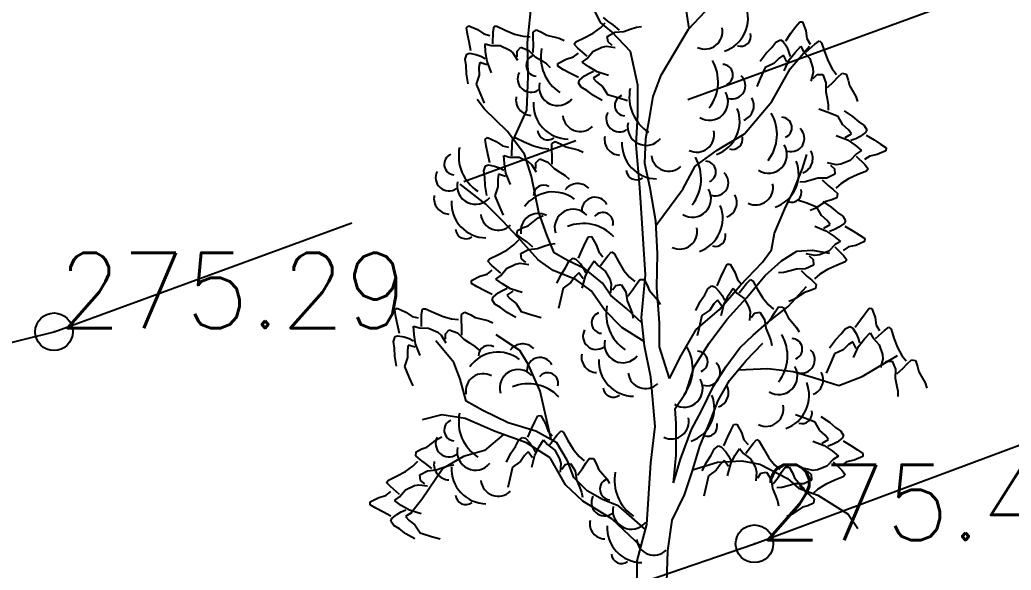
# Model space of a CAD drawing. Header units: millimetres. Extents: x 524954 to 526204, y 9523489 to 9524010.
# Drawn here: x 525501.4 to 525514.59, y 9523664.84 to 9523672.16 of the extents above; entities that cross this region are included whole.
import ezdxf

# ---------------------------------------------------------------- set-up
doc = ezdxf.new("R2010")
doc.units = ezdxf.units.MM
doc.header["$PDMODE"] = 32
doc.header["$PDSIZE"] = 0.5
doc.linetypes.add('ACAD_ISO12W100', pattern=[21, 12, -3, 0, -3, 0, -3])
doc.linetypes.add('AXES2', pattern=[28.575, 19.05, -3.175, 3.175, -3.175])
for name, color, linetype in [('Arbre', 34, 'ACAD_ISO12W100'), ('Axe_Route_Existante', 1, 'AXES2'), ('Bord_Route_Existante', 6, 'Continuous'), ('TopoAlt', 3, 'Continuous'), ('TOPOJIS', 7, 'Continuous')]:
    doc.layers.add(name, color=color, linetype=linetype)
doc.layers.add('Bord_Route_Existante_POLY3D', color=6, linetype='Continuous', plot=False)
doc.styles.add('Simplex 1.0', font='Simplex.shx', dxfattribs={"width": 0.99, "height": 1})

# ---------------------------------------------------------------- blocks, each defined once
blk = doc.blocks.new('TCPOINT M')
at = {"color": 0}
blk.add_point((0, 0), dxfattribs=at)
at = {"layer": 'TopoAlt', "style": 'Simplex 1.0', "width": 0.99}
blk.add_attdef('ALT', (0.15, 0.15), '', height=1, dxfattribs=at)
blk = doc.blocks.new('v088')
at = {"linetype": 'Continuous'}
for p, q in [((0.345, 10.122), (0.269, 10.614)), ((-1.806, 9.931), (-1.749, 10.491)), ((-0.835, 10.2), (-0.991, 10.52)), ((0.336, 10.112), (0.634, 10.429)), ((-0.683, 10.078), (-0.835, 10.2)), ((-0.435, 9.816), (-0.683, 10.078)), ((0.168, 9.829), (0.336, 10.112)), ((-1.797, 9.483), (-1.806, 9.931)), ((-0.339, 9.37), (-0.435, 9.816)), ((-0.025, 9.501), (0.168, 9.829)), ((1.69, 9.587), (1.945, 9.885)), ((-0.131, 9.219), (-0.025, 9.501)), ((1.444, 9.153), (1.69, 9.587)), ((-1.812, 9.035), (-1.797, 9.483)), ((-0.337, 8.979), (-0.339, 9.37)), ((-2.378, 9.048), (-2.474, 9.177)), ((-0.186, 8.901), (-0.131, 9.219)), ((1.08, 8.722), (1.444, 9.153)), ((-2.074, 8.756), (-2.378, 9.048)), ((-1.992, 8.647), (-1.812, 9.035)), ((-0.36, 8.574), (-0.337, 8.979)), ((-0.231, 8.658), (-0.186, 8.901)), ((-1.843, 8.45), (-2.074, 8.756)), ((0.718, 8.503), (1.08, 8.722)), ((-0.311, 8.009), (-0.36, 8.574)), ((-0.243, 8.328), (-0.231, 8.658)), ((-1.75, 8.153), (-1.843, 8.45)), ((0.424, 8.292), (0.718, 8.503)), ((1.855, 8.26), (1.913, 8.447)), ((-0.174, 8), (-0.243, 8.328)), ((0.262, 7.984), (0.424, 8.292)), ((1.736, 7.971), (1.855, 8.26)), ((-2.358, 7.786), (-2.7, 8.052)), ((-1.653, 7.676), (-1.75, 8.153)), ((-0.274, 7.463), (-0.311, 8.009)), ((-0.096, 7.56), (-0.174, 8)), ((-0.093, 7.509), (0.262, 7.984)), ((1.617, 7.726), (1.736, 7.971)), ((-2.129, 7.554), (-2.358, 7.786)), ((-1.547, 7.38), (-1.653, 7.676)), ((1.481, 7.4), (1.617, 7.726)), ((-1.932, 7.347), (-2.129, 7.554)), ((-0.075, 7.131), (-0.096, 7.56)), ((-0.237, 6.848), (-0.274, 7.463)), ((1.442, 7.181), (1.481, 7.4)), ((-1.665, 7.048), (-1.932, 7.347)), ((-1.449, 7.14), (-1.547, 7.38)), ((-1.266, 7.031), (-1.449, 7.14)), ((-0.084, 6.677), (-0.075, 7.131)), ((1.321, 7.017), (1.442, 7.181)), ((1.575, 7.035), (1.778, 7.163)), ((1.778, 7.163), (1.983, 7.174)), ((1.983, 7.174), (2.214, 7.135)), ((-1.463, 6.903), (-1.665, 7.048)), ((-1.047, 6.93), (-1.266, 7.031)), ((1.023, 6.706), (1.321, 7.017)), ((1.356, 6.837), (1.575, 7.035)), ((-1.162, 6.785), (-1.463, 6.903)), ((-0.806, 6.736), (-1.047, 6.93)), ((-0.96, 6.634), (-1.162, 6.785)), ((-0.697, 6.571), (-0.806, 6.736)), ((-0.287, 6.281), (-0.237, 6.848)), ((1.107, 6.54), (1.356, 6.837)), ((-0.78, 6.382), (-0.96, 6.634)), ((-0.049, 6.211), (-0.084, 6.677)), ((0.743, 6.383), (1.023, 6.706)), ((1.663, 6.427), (1.906, 6.693)), ((-0.488, 6.401), (-0.697, 6.571)), ((0.846, 6.255), (1.107, 6.54)), ((-0.551, 6.145), (-0.78, 6.382)), ((-0.279, 6.204), (-0.488, 6.401)), ((0.438, 6.122), (0.743, 6.383)), ((1.381, 6.204), (1.663, 6.427)), ((-0.248, 5.902), (-0.287, 6.281)), ((-0.049, 5.888), (-0.049, 6.211)), ((0.61, 5.939), (0.846, 6.255)), ((1.198, 6.044), (1.381, 6.204)), ((-0.254, 5.961), (-0.551, 6.145)), ((0.24, 5.776), (0.438, 6.122)), ((-2.787, 5.681), (-3.023, 5.969)), ((-1.907, 5.843), (-2.222, 6.048)), ((0.411, 5.624), (0.61, 5.939)), ((1.021, 5.879), (1.198, 6.044)), ((1.1, 5.706), (1.325, 5.941)), ((-1.791, 5.652), (-1.907, 5.843)), ((-0.165, 5.487), (-0.248, 5.902)), ((0.085, 5.468), (-0.049, 5.888)), ((0.834, 5.626), (1.021, 5.879)), ((-2.701, 5.459), (-2.787, 5.681)), ((0.085, 5.468), (0.24, 5.776)), ((0.881, 5.441), (1.1, 5.706)), ((2.646, 5.496), (3.119, 5.774)), ((-1.635, 5.301), (-1.791, 5.652)), ((0.306, 5.286), (0.411, 5.624)), ((0.671, 5.368), (0.834, 5.626)), ((1.001, 5.586), (1.394, 5.601)), ((1.394, 5.601), (1.731, 5.564)), ((1.731, 5.564), (2, 5.483)), ((-2.621, 5.169), (-2.701, 5.459)), ((-0.107, 4.829), (-0.165, 5.487)), ((0.731, 5.176), (0.881, 5.441)), ((2, 5.483), (2.338, 5.378)), ((2.338, 5.378), (2.646, 5.496)), ((-1.559, 4.967), (-1.635, 5.301)), ((0.161, 5.071), (0.306, 5.286)), ((0.51, 5.041), (0.671, 5.368)), ((-2.4, 5.043), (-2.621, 5.169)), ((0.619, 4.888), (0.731, 5.176)), ((-2.061, 4.882), (-2.4, 5.043)), ((0.172, 4.872), (0.161, 5.071)), ((0.379, 4.79), (0.51, 5.041)), ((-2.946, 4.988), (-3.206, 4.92)), ((-2.634, 4.938), (-2.946, 4.988)), ((-2.233, 4.766), (-2.634, 4.938)), ((-1.692, 4.771), (-2.061, 4.882)), ((-1.492, 4.659), (-1.559, 4.967)), ((0.489, 4.568), (0.619, 4.888)), ((-1.819, 4.613), (-2.233, 4.766)), ((-1.415, 4.615), (-1.692, 4.771)), ((-0.166, 4.349), (-0.107, 4.829)), ((0.174, 4.45), (0.172, 4.872)), ((0.231, 4.395), (0.379, 4.79)), ((-2.123, 4.725), (-2.377, 4.514)), ((-2.377, 4.514), (-2.655, 4.434)), ((-1.504, 4.415), (-1.819, 4.613)), ((-1.273, 4.376), (-1.415, 4.615)), ((0.384, 4.23), (0.489, 4.568)), ((-2.655, 4.434), (-2.931, 4.273)), ((-1.298, 4.058), (-1.504, 4.415)), ((-1.188, 4.154), (-1.273, 4.376)), ((0.138, 4.082), (0.174, 4.45)), ((0.138, 4.082), (0.231, 4.395)), ((0.391, 4.253), (0.724, 4.355)), ((0.724, 4.355), (1.047, 4.375)), ((1.047, 4.375), (1.284, 4.33)), ((-2.931, 4.273), (-3.209, 3.863)), ((-0.217, 3.527), (-0.166, 4.349)), ((0.285, 3.923), (0.384, 4.23)), ((1.284, 4.33), (1.655, 4.138)), ((-1.01, 3.977), (-1.188, 4.154)), ((1.655, 4.138), (1.8, 4.011)), ((-1.069, 3.839), (-1.298, 4.058)), ((-0.808, 3.863), (-1.01, 3.977)), ((1.8, 4.011), (2.057, 3.917)), ((-3.209, 3.863), (-3.367, 3.667)), ((-0.685, 3.605), (-1.069, 3.839)), ((-0.589, 3.774), (-0.808, 3.863)), ((0.118, 3.584), (0.285, 3.923)), ((2.057, 3.917), (2.461, 3.664)), ((-0.234, 3.461), (-0.589, 3.774)), ((-0.294, 3.234), (-0.685, 3.605)), ((0.064, 3.179), (0.118, 3.584)), ((2.461, 3.664), (2.589, 3.474)), ((-0.344, 3.046), (-0.217, 3.527)), ((0.045, 2.625), (0.064, 3.179)), ((-0.352, 2.542), (-0.344, 3.046))]:
    blk.add_line(p, q, dxfattribs=at)
at = {"color": 3, "linetype": 'Continuous'}
for p, q in [((-2.616, 10.132), (-2.587, 10.158)), ((-2.587, 10.158), (-2.471, 10.107)), ((-0.836, 10.131), (-0.771, 10.198)), ((-0.735, 10.218), (-0.796, 10.268)), ((-0.666, 10.169), (-0.735, 10.218)), ((-0.583, 10.098), (-0.666, 10.169)), ((1.762, 10.142), (1.816, 10.212)), ((1.816, 10.212), (1.854, 10.208)), ((1.854, 10.208), (1.896, 10.089)), ((-2.603, 10.046), (-2.616, 10.132)), ((-2.583, 9.943), (-2.603, 10.046)), ((-2.471, 10.107), (-2.388, 10.049)), ((-2.388, 10.049), (-2.306, 10.03)), ((-2.264, 9.917), (-2.261, 10.077)), ((-2.261, 10.077), (-2.249, 10.151)), ((-2.249, 10.151), (-2.211, 10.152)), ((-2.211, 10.152), (-2.101, 10.101)), ((-2.101, 10.101), (-1.977, 10.047)), ((-1.977, 10.047), (-1.862, 10.018)), ((-1.731, 9.995), (-1.73, 10.074)), ((-1.73, 10.074), (-1.685, 10.105)), ((-1.685, 10.105), (-1.608, 10.069)), ((-1.608, 10.069), (-1.547, 10.033)), ((-1.547, 10.033), (-1.382, 9.994)), ((-1.051, 9.998), (-0.931, 10.06)), ((-0.931, 10.06), (-0.836, 10.131)), ((-0.743, 10.015), (-0.642, 10.071)), ((-0.642, 10.071), (-0.523, 10.083)), ((-0.523, 10.083), (-0.438, 10.113)), ((-0.438, 10.113), (-0.356, 10.14)), ((-0.356, 10.14), (-0.287, 10.149)), ((1.631, 9.958), (1.7, 10.058)), ((1.7, 10.058), (1.762, 10.142)), ((1.896, 10.089), (1.912, 9.989)), ((-2.558, 9.824), (-2.583, 9.943)), ((-2.368, 9.919), (-2.288, 9.897)), ((-2.362, 9.808), (-2.368, 9.919)), ((-2.288, 9.897), (-2.168, 9.895)), ((-2.168, 9.895), (-2.047, 9.839)), ((-1.862, 10.018), (-1.769, 10.01)), ((-1.725, 9.911), (-1.731, 9.995)), ((-1.728, 9.802), (-1.725, 9.911)), ((-1.382, 9.994), (-1.316, 9.963)), ((-1.184, 9.915), (-1.161, 9.945)), ((-1.134, 9.859), (-1.184, 9.915)), ((-1.161, 9.945), (-1.051, 9.998)), ((-0.734, 9.943), (-0.743, 10.015)), ((-0.677, 9.896), (-0.734, 9.943)), ((1.446, 9.869), (1.5, 9.939)), ((1.5, 9.939), (1.562, 9.969)), ((1.562, 9.969), (1.596, 9.95)), ((1.596, 9.95), (1.643, 9.877)), ((1.9, 9.808), (2.019, 9.915)), ((1.912, 9.989), (1.954, 9.915)), ((2.019, 9.915), (2.081, 9.958)), ((2.081, 9.958), (2.108, 9.931)), ((2.108, 9.931), (2.146, 9.815)), ((-2.634, 9.715), (-2.614, 9.781)), ((-2.614, 9.781), (-2.576, 9.793)), ((-2.576, 9.793), (-2.492, 9.777)), ((-2.492, 9.777), (-2.428, 9.754)), ((-2.342, 9.683), (-2.362, 9.808)), ((-2.047, 9.839), (-2, 9.799)), ((-2, 9.799), (-1.94, 9.7)), ((-1.944, 9.746), (-1.943, 9.82)), ((-1.943, 9.82), (-1.893, 9.873)), ((-1.893, 9.873), (-1.786, 9.83)), ((-1.786, 9.83), (-1.702, 9.745)), ((-1.192, 9.743), (-1.125, 9.794)), ((-1.012, 9.755), (-1.134, 9.859)), ((-1.011, 9.724), (-0.934, 9.816)), ((-0.934, 9.816), (-0.814, 9.874)), ((-0.814, 9.874), (-0.753, 9.886)), ((-0.753, 9.886), (-0.639, 9.87)), ((1.289, 9.685), (1.369, 9.792)), ((1.369, 9.792), (1.446, 9.869)), ((1.6, 9.765), (1.542, 9.727)), ((1.643, 9.677), (1.6, 9.765)), ((1.643, 9.877), (1.669, 9.815)), ((1.669, 9.815), (1.689, 9.75)), ((1.677, 9.704), (1.754, 9.804)), ((1.754, 9.804), (1.831, 9.885)), ((1.831, 9.885), (1.869, 9.812)), ((1.869, 9.812), (1.95, 9.723)), ((2.146, 9.815), (2.193, 9.689)), ((-2.621, 9.629), (-2.634, 9.715)), ((-2.617, 9.52), (-2.621, 9.629)), ((-2.439, 9.669), (-2.451, 9.601)), ((-2.346, 9.639), (-2.439, 9.669)), ((-2.428, 9.754), (-2.368, 9.723)), ((-2.283, 9.532), (-2.342, 9.683)), ((-1.702, 9.745), (-1.624, 9.699)), ((-1.624, 9.699), (-1.552, 9.652)), ((-1.552, 9.652), (-1.502, 9.604)), ((-1.402, 9.657), (-1.289, 9.715)), ((-1.401, 9.619), (-1.402, 9.657)), ((-1.289, 9.715), (-1.192, 9.743)), ((-1.079, 9.676), (-1.011, 9.724)), ((-0.989, 9.611), (-1.079, 9.676)), ((1.473, 9.658), (1.358, 9.604)), ((1.542, 9.727), (1.473, 9.658)), ((1.608, 9.558), (1.677, 9.704)), ((1.95, 9.723), (1.993, 9.596)), ((2.193, 9.689), (2.25, 9.585)), ((-2.595, 9.387), (-2.617, 9.52)), ((-2.448, 9.503), (-2.488, 9.382)), ((-2.451, 9.601), (-2.448, 9.503)), ((-1.325, 9.574), (-1.401, 9.619)), ((-1.233, 9.524), (-1.325, 9.574)), ((-1.125, 9.469), (-1.233, 9.524)), ((-1.047, 9.49), (-0.989, 9.525)), ((-0.88, 9.547), (-0.989, 9.611)), ((-0.989, 9.525), (-0.927, 9.553)), ((-0.848, 9.516), (-0.931, 9.463)), ((-0.726, 9.498), (-0.88, 9.547)), ((1.358, 9.604), (1.292, 9.458)), ((1.996, 9.535), (1.966, 9.423)), ((1.993, 9.596), (1.996, 9.535)), ((1.996, 9.458), (2.05, 9.508)), ((2.05, 9.508), (2.123, 9.508)), ((2.123, 9.508), (2.166, 9.4)), ((2.25, 9.585), (2.308, 9.512)), ((2.323, 9.473), (2.381, 9.527)), ((2.381, 9.527), (2.435, 9.515)), ((2.435, 9.515), (2.462, 9.435)), ((-2.488, 9.382), (-2.427, 9.234)), ((-1.128, 9.398), (-1.113, 9.435)), ((-1.089, 9.341), (-1.128, 9.398)), ((-1.113, 9.435), (-1.047, 9.49)), ((-0.931, 9.463), (-0.885, 9.411)), ((-0.885, 9.411), (-0.807, 9.351)), ((1.292, 9.458), (1.246, 9.35)), ((2.166, 9.4), (2.162, 9.281)), ((2.185, 9.338), (2.266, 9.412)), ((2.266, 9.412), (2.323, 9.473)), ((2.462, 9.435), (2.477, 9.365)), ((2.477, 9.365), (2.562, 9.219)), ((-2.427, 9.234), (-2.38, 9.127)), ((-1.014, 9.297), (-1.089, 9.341)), ((-0.927, 9.231), (-1.014, 9.297)), ((-0.807, 9.351), (-0.739, 9.244)), ((-0.739, 9.244), (-0.586, 9.198)), ((2.162, 9.281), (2.181, 9.192)), ((-0.81, 9.165), (-0.927, 9.231)), ((-0.586, 9.198), (-0.473, 9.166)), ((2.181, 9.192), (2.196, 9.108)), ((2.196, 9.108), (2.196, 9.038)), ((2.562, 9.219), (2.585, 9.15)), ((2.18, 9.009), (2.07, 9.048)), ((2.33, 8.953), (2.18, 9.009)), ((2.406, 9.027), (2.519, 8.953)), ((2.391, 8.841), (2.33, 8.953)), ((2.465, 8.776), (2.391, 8.841)), ((2.519, 8.953), (2.601, 8.881)), ((2.601, 8.881), (2.673, 8.832)), ((2.421, 8.673), (2.507, 8.721)), ((2.507, 8.721), (2.465, 8.776)), ((2.691, 8.737), (2.621, 8.686)), ((2.673, 8.832), (2.708, 8.773)), ((2.708, 8.773), (2.691, 8.737)), ((-2.366, 8.647), (-2.337, 8.672)), ((-2.353, 8.56), (-2.366, 8.647)), ((-2.337, 8.672), (-2.221, 8.621)), ((-2.221, 8.621), (-2.138, 8.563)), ((-2.014, 8.431), (-2.011, 8.592)), ((-2.011, 8.592), (-1.999, 8.665)), ((-1.999, 8.665), (-1.961, 8.666)), ((-1.961, 8.666), (-1.851, 8.615)), ((-1.851, 8.615), (-1.727, 8.562)), ((-1.481, 8.509), (-1.48, 8.588)), ((-1.48, 8.588), (-1.435, 8.619)), ((-1.435, 8.619), (-1.357, 8.583)), ((-1.357, 8.583), (-1.297, 8.547)), ((2.3, 8.701), (2.45, 8.641)), ((2.45, 8.641), (2.555, 8.57)), ((2.561, 8.655), (2.497, 8.632)), ((2.621, 8.686), (2.561, 8.655)), ((2.701, 8.703), (2.805, 8.64)), ((2.805, 8.64), (2.893, 8.584)), ((2.893, 8.584), (2.966, 8.534)), ((-2.333, 8.457), (-2.353, 8.56)), ((-2.308, 8.338), (-2.333, 8.457)), ((-2.138, 8.563), (-2.056, 8.544)), ((-1.727, 8.562), (-1.612, 8.532)), ((-1.612, 8.532), (-1.519, 8.524)), ((-1.475, 8.425), (-1.481, 8.509)), ((-1.297, 8.547), (-1.132, 8.508)), ((-1.132, 8.508), (-1.066, 8.477)), ((2.57, 8.455), (2.487, 8.369)), ((2.555, 8.57), (2.64, 8.498)), ((2.64, 8.498), (2.57, 8.455)), ((2.848, 8.446), (2.749, 8.424)), ((2.964, 8.496), (2.848, 8.446)), ((2.966, 8.534), (2.964, 8.496)), ((-2.118, 8.433), (-2.038, 8.411)), ((-2.112, 8.322), (-2.118, 8.433)), ((-2.092, 8.197), (-2.112, 8.322)), ((-2.038, 8.411), (-1.918, 8.409)), ((-1.918, 8.409), (-1.797, 8.353)), ((-1.797, 8.353), (-1.75, 8.313)), ((-1.75, 8.313), (-1.69, 8.215)), ((-1.694, 8.261), (-1.693, 8.334)), ((-1.693, 8.334), (-1.643, 8.387)), ((-1.643, 8.387), (-1.536, 8.344)), ((-1.536, 8.344), (-1.452, 8.259)), ((-1.478, 8.316), (-1.475, 8.425)), ((2.301, 8.311), (2.188, 8.335)), ((2.362, 8.319), (2.301, 8.311)), ((2.487, 8.369), (2.362, 8.319)), ((2.568, 8.425), (2.683, 8.312)), ((2.749, 8.424), (2.679, 8.378)), ((2.683, 8.312), (2.729, 8.254)), ((-2.384, 8.23), (-2.364, 8.296)), ((-2.371, 8.143), (-2.384, 8.23)), ((-2.364, 8.296), (-2.326, 8.308)), ((-2.326, 8.308), (-2.242, 8.291)), ((-2.242, 8.291), (-2.178, 8.268)), ((-2.189, 8.184), (-2.201, 8.115)), ((-2.096, 8.154), (-2.189, 8.184)), ((-2.178, 8.268), (-2.118, 8.237)), ((-2.033, 8.047), (-2.092, 8.197)), ((-1.452, 8.259), (-1.374, 8.213)), ((-1.374, 8.213), (-1.302, 8.166)), ((2.282, 8.183), (2.178, 8.134)), ((2.225, 8.306), (2.278, 8.256)), ((2.278, 8.256), (2.282, 8.183)), ((2.591, 8.179), (2.467, 8.125)), ((2.704, 8.225), (2.591, 8.179)), ((2.729, 8.254), (2.704, 8.225)), ((-2.367, 8.034), (-2.371, 8.143)), ((-2.201, 8.115), (-2.198, 8.017)), ((-1.302, 8.166), (-1.252, 8.118)), ((1.888, 8.085), (1.819, 8.08)), ((1.971, 8.105), (1.888, 8.085)), ((2.058, 8.13), (1.971, 8.105)), ((2.178, 8.134), (2.058, 8.13)), ((2.117, 8.111), (2.195, 8.035)), ((2.367, 8.061), (2.298, 7.999)), ((2.467, 8.125), (2.367, 8.061)), ((-2.345, 7.902), (-2.367, 8.034)), ((-2.198, 8.017), (-2.238, 7.897)), ((2.195, 8.035), (2.261, 7.981)), ((2.261, 7.981), (2.318, 7.927)), ((2.318, 7.927), (2.31, 7.872)), ((-2.238, 7.897), (-2.177, 7.749)), ((1.896, 7.802), (1.786, 7.841)), ((2.046, 7.746), (1.896, 7.802)), ((2.163, 7.821), (2.022, 7.727)), ((2.123, 7.82), (2.235, 7.746)), ((2.231, 7.841), (2.163, 7.821)), ((2.31, 7.872), (2.231, 7.841)), ((-2.177, 7.749), (-2.13, 7.641)), ((2.022, 7.727), (1.955, 7.7)), ((2.107, 7.634), (2.046, 7.746)), ((2.235, 7.746), (2.317, 7.675)), ((2.317, 7.675), (2.389, 7.625)), ((-1.797, 7.5), (-1.663, 7.603)), ((-1.663, 7.603), (-1.598, 7.634)), ((2.181, 7.57), (2.107, 7.634)), ((2.223, 7.514), (2.181, 7.57)), ((2.407, 7.53), (2.337, 7.479)), ((2.389, 7.625), (2.424, 7.566)), ((2.424, 7.566), (2.407, 7.53)), ((-1.945, 7.383), (-1.94, 7.438)), ((-1.94, 7.438), (-1.864, 7.475)), ((-1.864, 7.475), (-1.797, 7.5)), ((2.016, 7.494), (2.166, 7.434)), ((2.137, 7.467), (2.223, 7.514)), ((2.166, 7.434), (2.271, 7.363)), ((2.277, 7.448), (2.213, 7.425)), ((2.337, 7.479), (2.277, 7.448)), ((2.417, 7.496), (2.521, 7.433)), ((2.521, 7.433), (2.609, 7.377)), ((-1.985, 7.246), (-1.92, 7.313)), ((-1.884, 7.333), (-1.945, 7.383)), ((-1.815, 7.284), (-1.884, 7.333)), ((-1.732, 7.213), (-1.815, 7.284)), ((-1.587, 7.228), (-1.505, 7.255)), ((-1.505, 7.255), (-1.436, 7.264)), ((-1.078, 7.18), (-1.034, 7.275)), ((-1.034, 7.275), (-0.994, 7.353)), ((-0.994, 7.353), (-0.955, 7.356)), ((-0.955, 7.356), (-0.891, 7.247)), ((2.271, 7.363), (2.357, 7.292)), ((2.357, 7.292), (2.286, 7.249)), ((2.68, 7.289), (2.564, 7.239)), ((2.609, 7.377), (2.682, 7.328)), ((2.682, 7.328), (2.68, 7.289)), ((-2.2, 7.113), (-2.081, 7.175)), ((-2.081, 7.175), (-1.985, 7.246)), ((-1.892, 7.13), (-1.791, 7.186)), ((-1.883, 7.058), (-1.892, 7.13)), ((-1.791, 7.186), (-1.672, 7.198)), ((-1.672, 7.198), (-1.587, 7.228)), ((-1.128, 7.069), (-1.078, 7.18)), ((-0.891, 7.247), (-0.858, 7.151)), ((-0.858, 7.151), (-0.802, 7.088)), ((-0.738, 7.1), (-0.686, 7.153)), ((-0.686, 7.153), (-0.654, 7.131)), ((-0.654, 7.131), (-0.595, 7.025)), ((2.018, 7.104), (1.904, 7.128)), ((2.203, 7.162), (2.079, 7.112)), ((2.286, 7.249), (2.203, 7.162)), ((2.284, 7.218), (2.399, 7.105)), ((2.465, 7.218), (2.395, 7.171)), ((2.564, 7.239), (2.465, 7.218)), ((-2.333, 7.03), (-2.31, 7.06)), ((-2.283, 6.974), (-2.333, 7.03)), ((-2.31, 7.06), (-2.2, 7.113)), ((-1.963, 6.989), (-1.902, 7.001)), ((-1.902, 7.001), (-1.788, 6.985)), ((-1.826, 7.011), (-1.883, 7.058)), ((-1.293, 6.947), (-1.253, 7.025)), ((-1.253, 7.025), (-1.198, 7.067)), ((-1.198, 7.067), (-1.16, 7.055)), ((-1.16, 7.055), (-1.101, 6.992)), ((-1.101, 6.992), (-1.063, 6.936)), ((-0.978, 6.941), (-0.918, 7.034)), ((-0.918, 7.034), (-0.866, 6.97)), ((-0.835, 6.972), (-0.738, 7.1)), ((-0.595, 7.025), (-0.526, 6.909)), ((0.853, 6.987), (0.891, 6.991)), ((0.891, 6.991), (0.955, 6.881)), ((1.941, 7.1), (1.994, 7.049)), ((1.994, 7.049), (1.999, 6.976)), ((2.079, 7.112), (2.018, 7.104)), ((2.42, 7.018), (2.307, 6.972)), ((2.399, 7.105), (2.445, 7.047)), ((2.445, 7.047), (2.42, 7.018)), ((-2.439, 6.83), (-2.342, 6.858)), ((-2.342, 6.858), (-2.275, 6.909)), ((-2.161, 6.87), (-2.283, 6.974)), ((-2.161, 6.839), (-2.083, 6.931)), ((-2.083, 6.931), (-1.963, 6.989)), ((-1.354, 6.857), (-1.293, 6.947)), ((-1.122, 6.874), (-1.172, 6.826)), ((-1.064, 6.795), (-1.122, 6.874)), ((-1.063, 6.936), (-1.032, 6.875)), ((-1.035, 6.828), (-0.978, 6.941)), ((-0.866, 6.97), (-0.77, 6.898)), ((-0.77, 6.898), (-0.705, 6.781)), ((-0.526, 6.909), (-0.45, 6.818)), ((0.768, 6.815), (0.813, 6.909)), ((0.813, 6.909), (0.853, 6.987)), ((0.955, 6.881), (0.989, 6.786)), ((1.604, 6.878), (1.535, 6.874)), ((1.688, 6.899), (1.604, 6.878)), ((1.775, 6.923), (1.688, 6.899)), ((1.894, 6.927), (1.775, 6.923)), ((1.834, 6.904), (1.912, 6.828)), ((1.999, 6.976), (1.894, 6.927)), ((2.184, 6.918), (2.084, 6.854)), ((2.307, 6.972), (2.184, 6.918)), ((-2.551, 6.772), (-2.439, 6.83)), ((-2.55, 6.734), (-2.551, 6.772)), ((-2.475, 6.689), (-2.55, 6.734)), ((-2.228, 6.791), (-2.161, 6.839)), ((-2.138, 6.726), (-2.228, 6.791)), ((-1.413, 6.737), (-1.354, 6.857)), ((-1.227, 6.745), (-1.33, 6.67)), ((-1.172, 6.826), (-1.227, 6.745)), ((-1.076, 6.671), (-1.035, 6.828)), ((-0.705, 6.781), (-0.69, 6.721)), ((-0.45, 6.818), (-0.379, 6.757)), ((-0.357, 6.722), (-0.31, 6.785)), ((-0.31, 6.785), (-0.255, 6.784)), ((-0.255, 6.784), (-0.214, 6.71)), ((0.719, 6.703), (0.768, 6.815)), ((0.989, 6.786), (1.044, 6.722)), ((1.011, 6.606), (1.108, 6.734)), ((1.108, 6.734), (1.161, 6.787)), ((1.161, 6.787), (1.192, 6.766)), ((1.192, 6.766), (1.252, 6.66)), ((1.912, 6.828), (1.977, 6.774)), ((1.977, 6.774), (2.034, 6.72)), ((2.084, 6.854), (2.014, 6.792)), ((-2.383, 6.639), (-2.475, 6.689)), ((-2.274, 6.584), (-2.383, 6.639)), ((-2.262, 6.55), (-2.196, 6.606)), ((-2.196, 6.606), (-2.138, 6.64)), ((-2.029, 6.662), (-2.138, 6.726)), ((-2.138, 6.64), (-2.076, 6.668)), ((-1.998, 6.632), (-2.08, 6.578)), ((-1.875, 6.613), (-2.029, 6.662)), ((-1.33, 6.67), (-1.367, 6.514)), ((-0.69, 6.721), (-0.699, 6.606)), ((-0.675, 6.646), (-0.632, 6.705)), ((-0.632, 6.705), (-0.56, 6.719)), ((-0.56, 6.719), (-0.498, 6.621)), ((-0.498, 6.621), (-0.48, 6.503)), ((-0.468, 6.564), (-0.402, 6.651)), ((-0.402, 6.651), (-0.357, 6.722)), ((-0.214, 6.71), (-0.186, 6.645)), ((-0.186, 6.645), (-0.075, 6.517)), ((0.554, 6.582), (0.594, 6.66)), ((0.594, 6.66), (0.649, 6.702)), ((0.649, 6.702), (0.686, 6.689)), ((0.686, 6.689), (0.745, 6.626)), ((0.745, 6.626), (0.783, 6.571)), ((0.868, 6.575), (0.929, 6.669)), ((0.929, 6.669), (0.98, 6.604)), ((0.98, 6.604), (1.076, 6.532)), ((1.252, 6.66), (1.321, 6.544)), ((1.879, 6.614), (1.738, 6.52)), ((1.947, 6.634), (1.879, 6.614)), ((2.026, 6.666), (1.947, 6.634)), ((2.034, 6.72), (2.026, 6.666)), ((-2.277, 6.513), (-2.262, 6.55)), ((-2.238, 6.456), (-2.277, 6.513)), ((-2.08, 6.578), (-2.034, 6.526)), ((-2.034, 6.526), (-1.957, 6.466)), ((-1.957, 6.466), (-1.888, 6.359)), ((-1.367, 6.514), (-1.392, 6.4)), ((-0.48, 6.503), (-0.444, 6.419)), ((-0.075, 6.517), (-0.04, 6.453)), ((0.433, 6.371), (0.493, 6.492)), ((0.493, 6.492), (0.554, 6.582)), ((0.724, 6.509), (0.675, 6.46)), ((0.782, 6.43), (0.724, 6.509)), ((0.771, 6.306), (0.811, 6.463)), ((0.783, 6.571), (0.814, 6.51)), ((0.811, 6.463), (0.868, 6.575)), ((1.076, 6.532), (1.141, 6.416)), ((1.321, 6.544), (1.397, 6.452)), ((1.738, 6.52), (1.671, 6.493)), ((-3.568, 6.377), (-3.539, 6.402)), ((-3.555, 6.29), (-3.568, 6.377)), ((-3.539, 6.402), (-3.423, 6.351)), ((-3.423, 6.351), (-3.34, 6.294)), ((-3.213, 6.322), (-3.201, 6.396)), ((-3.201, 6.396), (-3.163, 6.397)), ((-3.163, 6.397), (-3.053, 6.346)), ((-3.053, 6.346), (-2.929, 6.292)), ((-2.682, 6.318), (-2.637, 6.35)), ((-2.637, 6.35), (-2.56, 6.314)), ((-2.163, 6.412), (-2.238, 6.456)), ((-2.076, 6.346), (-2.163, 6.412)), ((-1.959, 6.28), (-2.076, 6.346)), ((-1.888, 6.359), (-1.735, 6.313)), ((-0.444, 6.419), (-0.414, 6.339)), ((-0.414, 6.339), (-0.401, 6.271)), ((0.62, 6.379), (0.516, 6.305)), ((0.675, 6.46), (0.62, 6.379)), ((1.141, 6.416), (1.157, 6.356)), ((1.157, 6.356), (1.147, 6.241)), ((1.171, 6.28), (1.215, 6.339)), ((1.215, 6.339), (1.286, 6.353)), ((1.286, 6.353), (1.348, 6.255)), ((1.397, 6.452), (1.467, 6.391)), ((1.444, 6.285), (1.489, 6.356)), ((1.489, 6.356), (1.536, 6.42)), ((1.536, 6.42), (1.591, 6.419)), ((1.591, 6.419), (1.633, 6.344)), ((1.633, 6.344), (1.661, 6.279)), ((2.623, 6.25), (2.685, 6.334)), ((2.685, 6.334), (2.739, 6.404)), ((2.739, 6.404), (2.777, 6.4)), ((2.777, 6.4), (2.82, 6.28)), ((-3.535, 6.188), (-3.555, 6.29)), ((-3.34, 6.294), (-3.258, 6.275)), ((-3.216, 6.161), (-3.213, 6.322)), ((-2.929, 6.292), (-2.814, 6.263)), ((-2.814, 6.263), (-2.721, 6.255)), ((-2.683, 6.24), (-2.682, 6.318)), ((-2.677, 6.155), (-2.683, 6.24)), ((-2.56, 6.314), (-2.499, 6.278)), ((-2.499, 6.278), (-2.334, 6.239)), ((-2.334, 6.239), (-2.268, 6.208)), ((-1.735, 6.313), (-1.622, 6.281)), ((0.516, 6.305), (0.479, 6.149)), ((1.348, 6.255), (1.367, 6.137)), ((1.378, 6.198), (1.444, 6.285)), ((1.661, 6.279), (1.771, 6.151)), ((2.554, 6.15), (2.623, 6.25)), ((2.82, 6.28), (2.835, 6.18)), ((-3.51, 6.069), (-3.535, 6.188)), ((-3.32, 6.164), (-3.24, 6.142)), ((-3.314, 6.053), (-3.32, 6.164)), ((-3.24, 6.142), (-3.121, 6.14)), ((-3.121, 6.14), (-2.999, 6.083)), ((-2.999, 6.083), (-2.952, 6.044)), ((-2.895, 6.065), (-2.845, 6.118)), ((-2.845, 6.118), (-2.738, 6.075)), ((-2.738, 6.075), (-2.654, 5.99)), ((-2.68, 6.046), (-2.677, 6.155)), ((0.479, 6.149), (0.454, 6.035)), ((1.367, 6.137), (1.402, 6.054)), ((1.771, 6.151), (1.807, 6.088)), ((2.37, 6.061), (2.423, 6.13)), ((2.423, 6.13), (2.485, 6.161)), ((2.485, 6.161), (2.52, 6.142)), ((2.52, 6.142), (2.566, 6.069)), ((2.566, 6.069), (2.593, 6.007)), ((2.677, 5.996), (2.754, 6.077)), ((2.754, 6.077), (2.793, 6.004)), ((2.823, 6), (2.943, 6.107)), ((2.835, 6.18), (2.877, 6.107)), ((2.943, 6.107), (3.004, 6.15)), ((3.004, 6.15), (3.031, 6.123)), ((3.031, 6.123), (3.07, 6.007)), ((-3.586, 5.96), (-3.566, 6.026)), ((-3.573, 5.874), (-3.586, 5.96)), ((-3.566, 6.026), (-3.528, 6.038)), ((-3.528, 6.038), (-3.444, 6.022)), ((-3.444, 6.022), (-3.38, 5.999)), ((-3.38, 5.999), (-3.32, 5.968)), ((-3.294, 5.928), (-3.314, 6.053)), ((-2.952, 6.044), (-2.892, 5.945)), ((-2.896, 5.991), (-2.895, 6.065)), ((-2.654, 5.99), (-2.576, 5.943)), ((-2.576, 5.943), (-2.504, 5.896)), ((1.402, 6.054), (1.433, 5.974)), ((1.433, 5.974), (1.446, 5.906)), ((2.212, 5.877), (2.293, 5.984)), ((2.293, 5.984), (2.37, 6.061)), ((2.523, 5.957), (2.466, 5.919)), ((2.566, 5.869), (2.523, 5.957)), ((2.593, 6.007), (2.612, 5.942)), ((2.6, 5.896), (2.677, 5.996)), ((2.793, 6.004), (2.873, 5.915)), ((3.07, 6.007), (3.116, 5.88)), ((-3.57, 5.765), (-3.573, 5.874)), ((-3.392, 5.914), (-3.403, 5.846)), ((-3.403, 5.846), (-3.4, 5.748)), ((-3.298, 5.884), (-3.392, 5.914)), ((-3.235, 5.777), (-3.294, 5.928)), ((-2.504, 5.896), (-2.454, 5.849)), ((2.396, 5.85), (2.281, 5.796)), ((2.466, 5.919), (2.396, 5.85)), ((2.531, 5.75), (2.6, 5.896)), ((2.873, 5.915), (2.916, 5.788)), ((3.116, 5.88), (3.173, 5.777)), ((-3.547, 5.632), (-3.57, 5.765)), ((-3.4, 5.748), (-3.44, 5.627)), ((2.281, 5.796), (2.216, 5.65)), ((2.92, 5.727), (2.889, 5.615)), ((2.916, 5.788), (2.92, 5.727)), ((2.92, 5.65), (2.973, 5.7)), ((2.973, 5.7), (3.047, 5.7)), ((3.047, 5.7), (3.089, 5.592)), ((3.173, 5.777), (3.231, 5.703)), ((3.247, 5.665), (3.304, 5.719)), ((3.304, 5.719), (3.358, 5.707)), ((3.358, 5.707), (3.385, 5.627)), ((-3.44, 5.627), (-3.379, 5.479)), ((2.216, 5.65), (2.169, 5.542)), ((3.089, 5.592), (3.085, 5.473)), ((3.108, 5.53), (3.189, 5.603)), ((3.189, 5.603), (3.247, 5.665)), ((3.385, 5.627), (3.4, 5.557)), ((3.4, 5.557), (3.485, 5.411)), ((-3.379, 5.479), (-3.332, 5.372)), ((3.085, 5.473), (3.104, 5.384)), ((3.485, 5.411), (3.508, 5.342)), ((3.104, 5.384), (3.12, 5.3)), ((3.12, 5.3), (3.12, 5.23)), ((-1.751, 4.8), (-1.707, 4.895)), ((-1.707, 4.895), (-1.667, 4.973)), ((-1.667, 4.973), (-1.628, 4.976)), ((-1.628, 4.976), (-1.564, 4.867)), ((1.872, 4.946), (1.762, 4.985)), ((2.022, 4.89), (1.872, 4.946)), ((2.083, 4.778), (2.022, 4.89)), ((2.099, 4.964), (2.211, 4.89)), ((2.211, 4.89), (2.293, 4.818)), ((-1.801, 4.689), (-1.751, 4.8)), ((-1.564, 4.867), (-1.531, 4.771)), ((-1.531, 4.771), (-1.475, 4.707)), ((-1.411, 4.72), (-1.359, 4.773)), ((-1.359, 4.773), (-1.327, 4.751)), ((-1.327, 4.751), (-1.268, 4.645)), ((0.855, 4.685), (0.899, 4.779)), ((0.899, 4.779), (0.939, 4.857)), ((0.939, 4.857), (0.978, 4.861)), ((0.978, 4.861), (1.042, 4.751)), ((1.042, 4.751), (1.075, 4.656)), ((2.157, 4.714), (2.083, 4.778)), ((2.293, 4.818), (2.365, 4.769)), ((2.365, 4.769), (2.4, 4.71)), ((-3.143, 4.557), (-3.01, 4.66)), ((-3.01, 4.66), (-2.944, 4.692)), ((-1.966, 4.567), (-1.926, 4.645)), ((-1.926, 4.645), (-1.871, 4.687)), ((-1.871, 4.687), (-1.833, 4.675)), ((-1.833, 4.675), (-1.774, 4.612)), ((-1.651, 4.561), (-1.591, 4.654)), ((-1.591, 4.654), (-1.539, 4.59)), ((-1.508, 4.592), (-1.411, 4.72)), ((-1.268, 4.645), (-1.199, 4.529)), ((0.805, 4.573), (0.855, 4.685)), ((1.075, 4.656), (1.131, 4.592)), ((1.195, 4.604), (1.247, 4.657)), ((1.247, 4.657), (1.279, 4.636)), ((1.279, 4.636), (1.338, 4.53)), ((1.992, 4.638), (2.142, 4.578)), ((2.113, 4.611), (2.199, 4.658)), ((2.199, 4.658), (2.157, 4.714)), ((2.313, 4.623), (2.253, 4.592)), ((2.383, 4.674), (2.313, 4.623)), ((2.4, 4.71), (2.383, 4.674)), ((2.393, 4.64), (2.497, 4.577)), ((-3.291, 4.441), (-3.287, 4.496)), ((-3.287, 4.496), (-3.21, 4.533)), ((-3.21, 4.533), (-3.143, 4.557)), ((-2.027, 4.477), (-1.966, 4.567)), ((-1.795, 4.494), (-1.845, 4.445)), ((-1.737, 4.415), (-1.795, 4.494)), ((-1.774, 4.612), (-1.736, 4.556)), ((-1.736, 4.556), (-1.705, 4.495)), ((-1.708, 4.448), (-1.651, 4.561)), ((-1.539, 4.59), (-1.443, 4.518)), ((-1.443, 4.518), (-1.378, 4.401)), ((-1.199, 4.529), (-1.123, 4.438)), ((0.64, 4.452), (0.68, 4.53)), ((0.68, 4.53), (0.735, 4.572)), ((0.735, 4.572), (0.773, 4.559)), ((0.773, 4.559), (0.832, 4.496)), ((0.832, 4.496), (0.87, 4.441)), ((0.955, 4.445), (1.015, 4.539)), ((1.015, 4.539), (1.067, 4.474)), ((1.098, 4.476), (1.195, 4.604)), ((1.338, 4.53), (1.407, 4.414)), ((2.142, 4.578), (2.247, 4.507)), ((2.253, 4.592), (2.189, 4.569)), ((2.247, 4.507), (2.332, 4.436)), ((2.497, 4.577), (2.585, 4.521)), ((2.585, 4.521), (2.658, 4.472)), ((-3.331, 4.304), (-3.266, 4.37)), ((-3.23, 4.39), (-3.291, 4.441)), ((-3.162, 4.341), (-3.23, 4.39)), ((-2.086, 4.357), (-2.027, 4.477)), ((-1.9, 4.365), (-2.003, 4.29)), ((-1.845, 4.445), (-1.9, 4.365)), ((-1.749, 4.291), (-1.708, 4.448)), ((-1.378, 4.401), (-1.363, 4.341)), ((-1.123, 4.438), (-1.052, 4.377)), ((-1.03, 4.342), (-0.984, 4.405)), ((-0.984, 4.405), (-0.928, 4.404)), ((-0.928, 4.404), (-0.887, 4.33)), ((0.52, 4.241), (0.579, 4.362)), ((0.579, 4.362), (0.64, 4.452)), ((0.811, 4.379), (0.761, 4.33)), ((0.869, 4.3), (0.811, 4.379)), ((0.87, 4.441), (0.901, 4.38)), ((0.898, 4.333), (0.955, 4.445)), ((1.067, 4.474), (1.163, 4.402)), ((1.163, 4.402), (1.228, 4.286)), ((1.407, 4.414), (1.483, 4.322)), ((2.262, 4.393), (2.179, 4.306)), ((2.26, 4.362), (2.375, 4.249)), ((2.332, 4.436), (2.262, 4.393)), ((2.441, 4.361), (2.371, 4.315)), ((2.54, 4.383), (2.441, 4.361)), ((2.656, 4.433), (2.54, 4.383)), ((2.658, 4.472), (2.656, 4.433)), ((-3.547, 4.171), (-3.427, 4.233)), ((-3.427, 4.233), (-3.331, 4.304)), ((-3.239, 4.188), (-3.137, 4.244)), ((-3.079, 4.271), (-3.162, 4.341)), ((-3.137, 4.244), (-3.019, 4.255)), ((-3.019, 4.255), (-2.933, 4.286)), ((-2.933, 4.286), (-2.851, 4.312)), ((-2.851, 4.312), (-2.783, 4.321)), ((-2.003, 4.29), (-2.04, 4.134)), ((-1.363, 4.341), (-1.372, 4.226)), ((-1.349, 4.266), (-1.305, 4.325)), ((-1.305, 4.325), (-1.233, 4.338)), ((-1.233, 4.338), (-1.171, 4.241)), ((-1.171, 4.241), (-1.153, 4.123)), ((-1.141, 4.184), (-1.075, 4.271)), ((-1.075, 4.271), (-1.03, 4.342)), ((-0.887, 4.33), (-0.859, 4.265)), ((-0.859, 4.265), (-0.748, 4.137)), ((0.706, 4.249), (0.603, 4.175)), ((0.761, 4.33), (0.706, 4.249)), ((0.857, 4.176), (0.898, 4.333)), ((1.228, 4.286), (1.243, 4.226)), ((1.243, 4.226), (1.234, 4.11)), ((1.301, 4.209), (1.373, 4.223)), ((1.373, 4.223), (1.435, 4.125)), ((1.483, 4.322), (1.554, 4.261)), ((1.531, 4.155), (1.576, 4.226)), ((1.576, 4.226), (1.623, 4.29)), ((1.623, 4.29), (1.678, 4.289)), ((1.678, 4.289), (1.719, 4.214)), ((1.994, 4.248), (1.88, 4.272)), ((1.917, 4.244), (1.97, 4.193)), ((2.055, 4.256), (1.994, 4.248)), ((2.179, 4.306), (2.055, 4.256)), ((2.375, 4.249), (2.421, 4.191)), ((-3.679, 4.087), (-3.656, 4.117)), ((-3.656, 4.117), (-3.547, 4.171)), ((-3.229, 4.115), (-3.239, 4.188)), ((-3.172, 4.068), (-3.229, 4.115)), ((-2.04, 4.134), (-2.065, 4.02)), ((-1.153, 4.123), (-1.118, 4.039)), ((-0.748, 4.137), (-0.713, 4.073)), ((0.603, 4.175), (0.566, 4.019)), ((1.258, 4.15), (1.301, 4.209)), ((1.435, 4.125), (1.453, 4.007)), ((1.465, 4.068), (1.531, 4.155)), ((1.719, 4.214), (1.747, 4.149)), ((1.747, 4.149), (1.858, 4.021)), ((1.975, 4.12), (1.87, 4.071)), ((1.97, 4.193), (1.975, 4.12)), ((2.283, 4.116), (2.16, 4.062)), ((2.396, 4.162), (2.283, 4.116)), ((2.421, 4.191), (2.396, 4.162)), ((-3.688, 3.915), (-3.621, 3.967)), ((-3.629, 4.032), (-3.679, 4.087)), ((-3.507, 3.927), (-3.629, 4.032)), ((-3.507, 3.896), (-3.43, 3.988)), ((-3.43, 3.988), (-3.309, 4.046)), ((-3.309, 4.046), (-3.249, 4.058)), ((-3.249, 4.058), (-3.134, 4.042)), ((-1.118, 4.039), (-1.087, 3.959)), ((-1.087, 3.959), (-1.074, 3.891)), ((0.566, 4.019), (0.541, 3.904)), ((1.453, 4.007), (1.488, 3.924)), ((1.58, 4.022), (1.511, 4.017)), ((1.664, 4.043), (1.58, 4.022)), ((1.751, 4.067), (1.664, 4.043)), ((1.87, 4.071), (1.751, 4.067)), ((1.81, 4.048), (1.888, 3.972)), ((1.858, 4.021), (1.893, 3.958)), ((1.888, 3.972), (1.953, 3.918)), ((2.059, 3.998), (1.99, 3.936)), ((2.16, 4.062), (2.059, 3.998)), ((-3.898, 3.83), (-3.785, 3.887)), ((-3.897, 3.791), (-3.898, 3.83)), ((-3.785, 3.887), (-3.688, 3.915)), ((-3.574, 3.849), (-3.507, 3.896)), ((-3.484, 3.783), (-3.574, 3.849)), ((1.488, 3.924), (1.519, 3.844)), ((1.519, 3.844), (1.532, 3.776)), ((1.953, 3.918), (2.01, 3.864)), ((2.01, 3.864), (2.002, 3.81)), ((-3.821, 3.747), (-3.897, 3.791)), ((-3.729, 3.697), (-3.821, 3.747)), ((-3.621, 3.641), (-3.729, 3.697)), ((-3.542, 3.663), (-3.485, 3.698)), ((-3.485, 3.698), (-3.422, 3.725)), ((-3.375, 3.72), (-3.484, 3.783)), ((-3.221, 3.67), (-3.375, 3.72)), ((1.855, 3.758), (1.714, 3.664)), ((1.923, 3.778), (1.855, 3.758)), ((2.002, 3.81), (1.923, 3.778)), ((-3.623, 3.571), (-3.609, 3.608)), ((-3.585, 3.514), (-3.623, 3.571)), ((-3.609, 3.608), (-3.542, 3.663)), ((-3.344, 3.689), (-3.426, 3.635)), ((-3.426, 3.635), (-3.38, 3.583)), ((-3.38, 3.583), (-3.303, 3.524)), ((1.714, 3.664), (1.647, 3.637)), ((-3.509, 3.469), (-3.585, 3.514)), ((-3.423, 3.403), (-3.509, 3.469)), ((-3.303, 3.524), (-3.234, 3.416)), ((-3.306, 3.337), (-3.423, 3.403)), ((-3.234, 3.416), (-3.081, 3.37)), ((-3.081, 3.37), (-2.968, 3.339))]:
    blk.add_line(p, q, dxfattribs=at)
for centre, major_axis, start_param, end_param in [((0.662, 10.258), (-0.33, 0.33), 2.69514, 4.302022), ((0.557, 10.08), (0.164, 0.164), 3.478918, 5.717341), ((1.031, 10.021), (0.0964, 0.0964), 3.62262, 5.745019), ((-1.063, 9.743), (0.4, 0.4), 2.158504, 3.344219), ((-1.682, 9.628), (-0.099, 0.099), -0.421529, 2.292047), ((0.165, 9.415), (0.4, 0.4), 4.836335, 6.022049), ((0.788, 9.505), (-0.099, 0.099), 2.746913, 5.46049), ((-1.76, 9.451), (-0.125, 0.125), 0.293965, 2.957824), ((-1.405, 9.343), (0.174, 0.174), 2.133893, 4.816631), ((0.918, 9.363), (0.125, 0.125), 3.651933, 6.315792), ((0.115, 9.214), (-0.4, 0.4), 0.587708, 1.773422), ((0.617, 9.147), (-0.174, 0.174), 1.793126, 4.475865), ((-1.753, 9.172), (-0.145, 0.145), 0.590553, 2.325666), ((-1.26, 9.119), (0.33, 0.33), 2.307735, 3.914618), ((-0.504, 9.099), (0.099, 0.099), 1.149268, 3.862844), ((1.001, 9.096), (-0.145, 0.145), 2.713295, 4.448408), ((-0.582, 8.923), (0.125, 0.125), 1.864761, 4.52862), ((0.552, 8.888), (-0.33, 0.33), 2.69514, 4.302022), ((0.949, 8.713), (-0.4, 0.4), 3.265538, 4.451253), ((-1.104, 8.984), (0.164, 0.164), 2.463212, 4.701636), ((-0.227, 8.814), (0.174, 0.174), 2.133893, 4.816631), ((1.572, 8.803), (0.099, 0.099), 4.31771, 7.031286), ((-1.534, 8.776), (0.0964, 0.0964), 2.435534, 4.557933), ((0.447, 8.71), (-0.164, 0.164), 1.908121, 4.146545), ((1.702, 8.661), (0.125, 0.125), 3.651933, 6.315792), ((-0.575, 8.644), (0.145, 0.145), 2.161349, 3.896462), ((-0.082, 8.59), (0.33, 0.33), 2.307735, 3.914618), ((0.921, 8.65), (0.0964, 0.0964), 3.62262, 5.745019), ((1.401, 8.445), (0.174, 0.174), 3.363922, 6.046661), ((-2.774, 8.316), (-0.099, 0.099), -0.421529, 2.292047), ((-2.155, 8.43), (0.4, 0.4), 2.158504, 3.344219), ((1.785, 8.394), (-0.145, 0.145), 2.713295, 4.448408), ((0.074, 8.455), (0.164, 0.164), 2.463212, 4.701636), ((-0.061, 8.127), (-0.4, 0.4), 3.265538, 4.451253), ((0.562, 8.217), (0.099, 0.099), 4.31771, 7.031286), ((1.336, 8.186), (-0.33, 0.33), 2.69514, 4.302022), ((-2.851, 8.139), (-0.125, 0.125), 0.293965, 2.957824), ((-0.356, 8.247), (0.0964, 0.0964), 2.435534, 4.557933), ((0.692, 8.074), (-0.125, 0.125), 2.081137, 4.744996), ((-2.497, 8.031), (0.174, 0.174), 2.133893, 4.816631), ((-1.589, 7.903), (0.0964, 0.0964), 0.254619, 2.377018), ((-1.138, 7.855), (-0.145, 0.145), 4.692823, 6.427936), ((1.23, 8.008), (0.164, 0.164), 3.478918, 5.717341), ((-1.464, 7.482), (0.33, 0.33), 0.12682, 1.733702), ((0.391, 7.858), (0.174, 0.174), 3.363922, 6.046661), ((1.705, 7.948), (-0.0964, 0.0964), 2.051824, 4.174223), ((-2.844, 7.86), (-0.145, 0.145), 0.590553, 2.325666), ((-2.352, 7.806), (0.33, 0.33), 2.307735, 3.914618), ((-0.906, 7.701), (0.125, 0.125), 5.967031, 8.63089), ((0.775, 7.808), (-0.145, 0.145), 2.713295, 4.448408), ((-1.664, 7.431), (-0.164, 0.164), -1.288499, 0.949924), ((-1.198, 7.473), (-0.174, 0.174), 4.665366, 7.348105), ((-0.805, 7.536), (-0.099, 0.099), 3.680741, 6.394318), ((0.326, 7.599), (0.33, 0.33), 4.265936, 5.872819), ((-2.195, 7.672), (0.164, 0.164), 2.463212, 4.701636), ((-1.066, 6.963), (-0.4, 0.4), 4.689978, 5.875693), ((-2.625, 7.463), (0.0964, 0.0964), 2.435534, 4.557933), ((0.221, 7.421), (0.164, 0.164), 3.478918, 5.717341), ((0.695, 7.362), (-0.0964, 0.0964), 2.051824, 4.174223), ((-0.812, 6.21), (-0.099, 0.099), -0.421529, 2.292047), ((-0.193, 6.324), (-0.4, 0.4), 0.587708, 1.773422), ((-0.89, 6.033), (0.125, 0.125), 1.864761, 4.52862), ((-0.535, 5.925), (0.174, 0.174), 2.133893, 4.816631), ((1.088, 5.771), (-0.4, 0.4), 3.265538, 4.451253), ((1.711, 5.861), (0.099, 0.099), 4.31771, 7.031286), ((-2.195, 5.352), (0.33, 0.33), 0.12682, 1.733702), ((-2.32, 5.773), (0.0964, 0.0964), 0.254619, 2.377018), ((-1.869, 5.725), (0.145, 0.145), 6.263619, 7.998733), ((-0.172, 5.602), (0.4, 0.4), 4.836335, 6.022049), ((0.452, 5.692), (0.099, 0.099), 4.31771, 7.031286), ((1.841, 5.718), (-0.125, 0.125), 2.081137, 4.744996), ((-1.637, 5.571), (-0.125, 0.125), 4.396235, 7.060094), ((-0.882, 5.754), (-0.145, 0.145), 0.590553, 2.325666), ((-0.39, 5.7), (0.33, 0.33), 2.307735, 3.914618), ((0.582, 5.55), (0.125, 0.125), 3.651933, 6.315792), ((-2.395, 5.301), (-0.164, 0.164), -1.288499, 0.949924), ((-1.928, 5.343), (0.174, 0.174), 6.236163, 8.918901), ((-1.536, 5.406), (0.099, 0.099), 5.251538, 7.965114), ((-0.234, 5.566), (-0.164, 0.164), 0.892416, 3.130839), ((1.54, 5.502), (0.174, 0.174), 3.363922, 6.046661), ((1.924, 5.452), (-0.145, 0.145), 2.713295, 4.448408), ((-1.797, 4.833), (0.4, 0.4), 6.260774, 7.446489), ((0.28, 5.334), (0.174, 0.174), 3.363922, 6.046661), ((1.475, 5.243), (0.33, 0.33), 4.265936, 5.872819), ((-0.663, 5.357), (0.0964, 0.0964), 2.435534, 4.557933), ((0.664, 5.283), (-0.145, 0.145), 2.713295, 4.448408), ((0.215, 5.075), (-0.33, 0.33), 2.69514, 4.302022), ((1.37, 5.065), (-0.164, 0.164), 1.908121, 4.146545), ((1.844, 5.006), (-0.0964, 0.0964), 2.051824, 4.174223), ((-2.774, 4.781), (-0.099, 0.099), -0.421529, 2.292047), ((-2.155, 4.896), (-0.4, 0.4), 0.587708, 1.773422), ((0.11, 4.897), (-0.164, 0.164), 1.908121, 4.146545), ((0.584, 4.837), (0.0964, 0.0964), 3.62262, 5.745019), ((-2.851, 4.605), (-0.125, 0.125), 0.293965, 2.957824), ((-2.497, 4.497), (0.174, 0.174), 2.133893, 4.816631), ((-2.844, 4.326), (-0.145, 0.145), 0.590553, 2.325666), ((-2.352, 4.272), (0.33, 0.33), 2.307735, 3.914618), ((-0.082, 4.112), (0.4, 0.4), 2.158504, 3.344219), ((-2.195, 4.138), (0.164, 0.164), 2.463212, 4.701636), ((-0.702, 3.998), (0.099, 0.099), 1.149268, 3.862844), ((-2.625, 3.929), (0.0964, 0.0964), 2.435534, 4.557933), ((-0.779, 3.821), (0.125, 0.125), 1.864761, 4.52862), ((-0.424, 3.713), (0.174, 0.174), 2.133893, 4.816631), ((-0.772, 3.542), (-0.145, 0.145), 0.590553, 2.325666), ((-0.28, 3.489), (0.33, 0.33), 2.307735, 3.914618), ((-0.123, 3.354), (0.164, 0.164), 2.463212, 4.701636), ((-0.553, 3.145), (0.0964, 0.0964), 2.435534, 4.557933)]:
    blk.add_ellipse(centre, major_axis=major_axis, ratio=1, start_param=start_param, end_param=end_param, dxfattribs=at)

msp = doc.modelspace()

# ---------------------------------------------------------------- linework, layer by layer
at = {"layer": 'Axe_Route_Existante', "ltscale": 0.5, "flags": 128}
msp.add_lwpolyline([(524973.101, 9523802.49), (525007.26, 9523792.779), (525027.54, 9523787.364), (525056.127, 9523779.755), (525082.674, 9523773.102), (525107.546, 9523770.048), (525120.684, 9523770.139), (525151.777, 9523772.648), (525176.899, 9523773.894), (525199.324, 9523771.095), (525218.337, 9523765.264), (525227.192, 9523761.534), (525233.843, 9523758.094), (525246.468, 9523751.167), (525256.506, 9523745.531), (525267.014, 9523739.694), (525277.691, 9523733.704), (525288.849, 9523727.299), (525294.632, 9523724.022), (525301.927, 9523719.966), (525310.691, 9523715.333), (525328.32, 9523705.784), (525328.32, 9523705.784), (525337.316, 9523700.691), (525351.138, 9523692.703), (525363.696, 9523685.45), (525368.801, 9523682.627), (525375.475, 9523679.109), (525390.225, 9523670.468), (525400.9, 9523665.019), (525419.619, 9523658.456), (525435.368, 9523656.046), (525454.334, 9523656.625), (525476.288, 9523660.734), (525488.784, 9523664.768), (525501.859, 9523668.012), (525521.809, 9523675.315), (525541.116, 9523687.802), (525552.62, 9523697.708), (525562.351, 9523710.18), (525568.681, 9523722.572), (525575.059, 9523738.704), (525576.995, 9523751.051), (525577.798, 9523776.069), (525576.166, 9523799.52), (525574.181, 9523815.429), (525572.049, 9523834.204), (525569.92, 9523851.041), (525567.326, 9523868.19), (525565.579, 9523885.379), (525563.689, 9523903.219), (525561.356, 9523920.701), (525558.839, 9523938.161)], dxfattribs=at)
at = {"layer": 'Bord_Route_Existante', "flags": 128}
msp.add_lwpolyline([(525461.112, 9523651.402), (525467.945, 9523652.385), (525485.241, 9523656.239), (525502.427, 9523662.393), (525506.854, 9523663.715), (525511.177, 9523665.194), (525516.213, 9523667.068), (525523.714, 9523670.191), (525544.56, 9523682.495), (525557.283, 9523693.066), (525562.756, 9523698.579), (525563.474, 9523699.322), (525564.289, 9523700.021), (525565.163, 9523700.512), (525583.855, 9523708.657), (525595.969, 9523713.769), (525607.517, 9523716.556), (525607.517, 9523716.556), (525607.517, 9523716.556), (525613.848, 9523717.664)], dxfattribs=at)
at = {"layer": 'Bord_Route_Existante_POLY3D'}
msp.add_polyline3d([(525461.112, 9523651.402, 275.48), (525467.945, 9523652.385, 275.63), (525485.241, 9523656.239, 275.51), (525502.427, 9523662.393, 275.42), (525503.35, 9523662.636, 275.42), (525506.854, 9523663.715, 275.41), (525511.177, 9523665.194, 275.45), (525516.213, 9523667.068, 275.49), (525523.714, 9523670.191, 275.53), (525544.56, 9523682.495, 275.6), (525557.283, 9523693.066, 275.67), (525562.756, 9523698.579, 275.68), (525563.474, 9523699.322, 275.68), (525564.289, 9523700.021, 275.65), (525565.163, 9523700.512, 275.68), (525583.855, 9523708.657, 275.97), (525595.969, 9523713.769, 276.16), (525596.026, 9523713.77, 276.156), (525607.517, 9523716.556, 276.305), (525613.768, 9523717.584, 276.565), (525613.848, 9523717.664, 276.56)], dxfattribs=at)

# ---------------------------------------------------------------- block references
at = {"layer": 'Arbre'}
msp.add_blockref('v088', (525509.963, 9523661.922), dxfattribs=at)
at = {"layer": 'TOPOJIS'}
ref = msp.add_blockref('TCPOINT M', (525501.859, 9523668.012, 275.29), dxfattribs=at)
ref.add_attrib('ALT', '275.29', (525501.909, 9523668.062, 275.29), dxfattribs={"layer": 'TopoAlt', "height": 1, "style": 'Simplex 1.0', "width": 0.99})
ref = msp.add_blockref('TCPOINT M', (525511.177, 9523665.194, 275.45), dxfattribs=at)
ref.add_attrib('ALT', '275.45', (525511.227, 9523665.244, 275.45), dxfattribs={"layer": 'TopoAlt', "height": 1, "style": 'Simplex 1.0', "width": 0.99})

doc.saveas('drawing.dxf')
